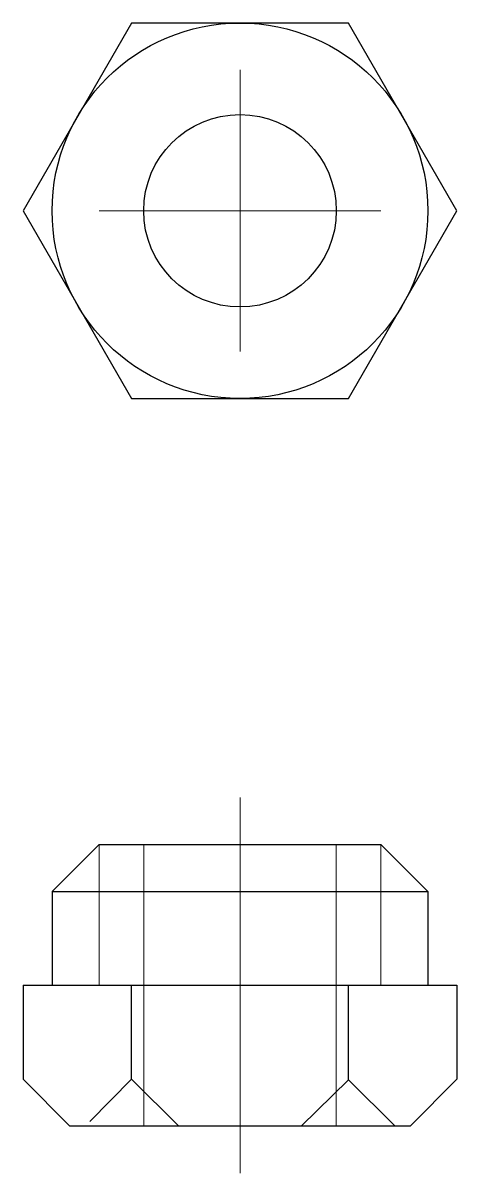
# Model space of a CAD drawing. Header units: millimetres. Extents: x -4.6 to 4.6, y -16.5 to 8.
import ezdxf

# ---------------------------------------------------------------- set-up
doc = ezdxf.new("R2010")
doc.units = ezdxf.units.MM
doc.linetypes.add('ACAD_ISO10W100', pattern=[18, 12, -2.95, 0.1, -2.95])
doc.linetypes.add('HIDDEN', pattern=[9.525, 6.35, -3.175])
doc.layers.get('0').update_dxf_attribs({"lineweight": 25, "true_color": 0xffffff})
for name, color, linetype, lineweight, true_color in [('axis', 7, 'ACAD_ISO10W100', 13, 0x000000), ('invisible', 7, 'HIDDEN', 13, 0x000000), ('threads', 7, 'Continuous', 13, 0x000000)]:
    doc.layers.add(name, color=color, linetype=linetype, lineweight=lineweight, true_color=true_color)

msp = doc.modelspace()

# ---------------------------------------------------------------- linework, layer by layer
for p, q in [((-2.309, 8), (-4.619, 4)), ((2.309, 8), (-2.309, 8)), ((4.619, 4), (2.309, 8)), ((-4.619, 4), (-2.309, 0)), ((2.309, 0), (4.619, 4)), ((-2.309, 0), (2.309, 0)), ((-4, -10.5), (-3, -9.5)), ((-3, -9.5), (3, -9.5)), ((3, -9.5), (4, -10.5)), ((-4, -10.5), (-4, -12.5)), ((-4, -10.5), (4, -10.5)), ((4, -10.5), (4, -12.5)), ((-4.619, -12.5), (-4.619, -14.5)), ((-4.619, -12.5), (4.619, -12.5)), ((-2.309, -14.5), (-2.309, -12.5)), ((2.309, -14.513), (2.309, -12.5)), ((4.619, -12.5), (4.619, -14.5)), ((-4.619, -14.5), (-3.619, -15.5)), ((-2.309, -14.5), (-3.2, -15.4)), ((-2.309, -14.5), (-1.3, -15.5)), ((2.309, -14.513), (1.3, -15.5)), ((2.309, -14.513), (3.3, -15.5)), ((3.619, -15.5), (4.619, -14.5)), ((3.619, -15.5), (-3.619, -15.5))]:
    msp.add_line(p, q)
for radius in [4, 2.05]:
    msp.add_circle((0, 4), radius)
at = {"layer": 'axis'}
for p, q in [((0, 7), (0, 1)), ((-3, 4), (3, 4)), ((0, -8.5), (0, -16.5))]:
    msp.add_line(p, q, dxfattribs=at)
at = {"layer": 'invisible'}
for p, q in [((-2.05, -9.5), (-2.05, -15.5)), ((2.05, -9.5), (2.05, -15.5))]:
    msp.add_line(p, q, dxfattribs=at)
at = {"layer": 'threads'}
for p, q in [((-3, -9.5), (-3, -12.5)), ((3, -9.5), (3, -12.5))]:
    msp.add_line(p, q, dxfattribs=at)

doc.saveas('drawing.dxf')
